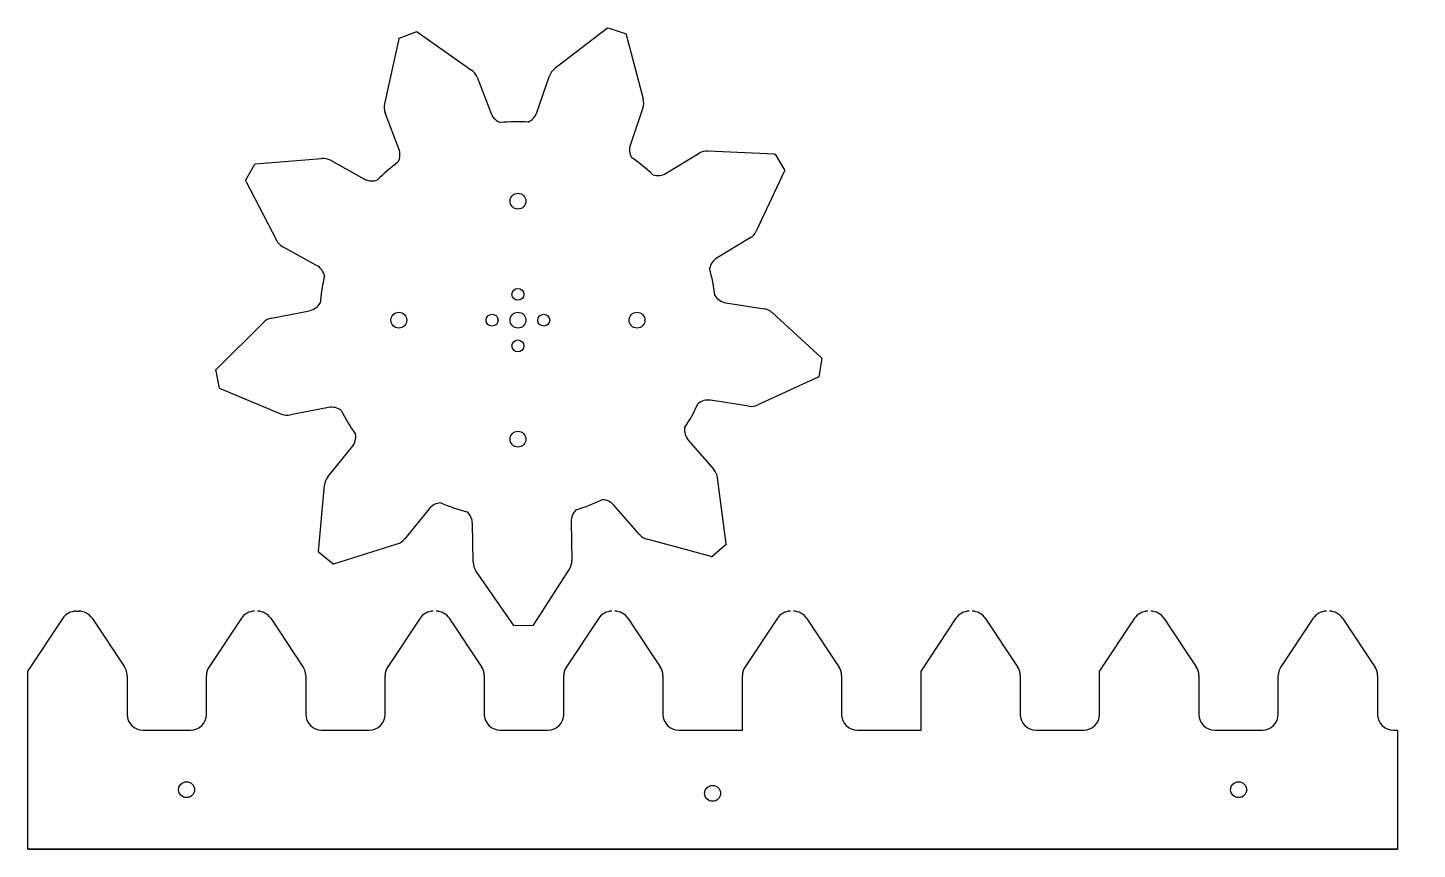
# Model space of a CAD drawing. Header units: centimetres. Extents: x 27.6 to 62.6, y 0.1 to 20.8.
import ezdxf

# ---------------------------------------------------------------- set-up
doc = ezdxf.new("R2010")
doc.units = ezdxf.units.CM

# ---------------------------------------------------------------- blocks, each defined once
blk = doc.blocks.new('*U11')
blk.add_circle((0, 0), 0.15)
blk = doc.blocks.new('*U12')
at = {"color": 0, "linetype": 'ByBlock', "lineweight": -2, "transparency": 16777216}
blk.add_blockref('*U11', (41.641, 15.165), dxfattribs=at)
for p, rotation in [((40.991, 14.515), 90), ((42.291, 14.515), 270.0000000000001), ((41.641, 13.865), 180)]:
    blk.add_blockref('*U11', p, dxfattribs=dict(at, rotation=rotation))
blk = doc.blocks.new('*U16')
blk.add_circle((0, 0), 0.2)
blk = doc.blocks.new('*U17')
at = {"color": 0, "linetype": 'ByBlock', "lineweight": -2, "transparency": 16777216}
blk.add_blockref('*U16', (39.977, 17.045), dxfattribs=at)
for p, rotation in [((36.977, 14.045), 90), ((42.977, 14.045), 270), ((39.977, 11.045), 180)]:
    blk.add_blockref('*U16', p, dxfattribs=dict(at, rotation=rotation))

msp = doc.modelspace()

# ---------------------------------------------------------------- linework, layer by layer
for p, q in [((36.981, 20.551), (37.427, 20.723)), ((37.441, 20.712), (37.427, 20.723)), ((37.441, 20.712), (38.808, 19.748)), ((42.235, 20.804), (40.906, 19.787)), ((42.235, 20.804), (42.249, 20.814)), ((42.249, 20.814), (42.701, 20.659)), ((42.706, 20.642), (42.701, 20.659)), ((36.977, 20.533), (36.612, 18.901)), ((36.977, 20.533), (36.981, 20.551)), ((42.706, 20.642), (43.133, 19.025)), ((40.456, 18.679), (40.771, 19.6)), ((38.95, 19.566), (39.3, 18.657)), ((36.979, 17.762), (36.629, 18.671)), ((43.124, 18.794), (42.809, 17.873)), ((33.363, 17.382), (35.03, 17.521)), ((43.708, 17.147), (44.542, 17.65)), ((46.437, 17.631), (44.766, 17.706)), ((46.437, 17.631), (46.454, 17.63)), ((46.454, 17.63), (46.701, 17.22)), ((33.114, 16.962), (33.345, 17.38)), ((33.363, 17.382), (33.345, 17.38)), ((35.256, 17.473), (36.108, 17.002)), ((46.694, 17.205), (45.981, 15.691)), ((46.694, 17.205), (46.701, 17.22)), ((33.122, 16.946), (33.114, 16.962)), ((33.122, 16.946), (33.892, 15.461)), ((45.826, 15.52), (44.992, 15.017)), ((34.906, 14.825), (34.053, 15.296)), ((35.021, 14.109), (35.003, 13.953)), ((33.771, 13.496), (34.727, 13.683)), ((45.215, 13.883), (46.177, 13.732)), ((32.38, 12.209), (33.567, 13.388)), ((47.616, 12.499), (46.385, 13.631)), ((47.629, 12.487), (47.555, 12.015)), ((47.616, 12.499), (47.629, 12.487)), ((32.38, 12.209), (32.367, 12.197)), ((32.459, 11.728), (32.367, 12.197)), ((47.539, 12.008), (46.02, 11.306)), ((47.539, 12.008), (47.555, 12.015)), ((32.475, 11.721), (32.459, 11.728)), ((32.475, 11.721), (34.02, 11.078)), ((35.205, 11.242), (34.249, 11.055)), ((45.792, 11.274), (44.83, 11.425)), ((35.19, 9.495), (35.802, 10.252)), ((44.271, 10.413), (44.911, 9.679)), ((45.221, 7.81), (45.005, 9.469)), ((34.951, 7.615), (35.104, 9.281)), ((43.036, 8.045), (42.396, 8.779)), ((37.737, 8.69), (37.126, 7.932)), ((38.849, 7.342), (38.831, 8.316)), ((41.318, 8.363), (41.336, 7.389)), ((35.338, 7.302), (36.935, 7.803)), ((44.846, 7.483), (43.232, 7.922)), ((45.223, 7.793), (44.863, 7.478)), ((45.221, 7.81), (45.223, 7.793)), ((34.951, 7.615), (34.95, 7.597)), ((35.322, 7.297), (34.95, 7.597)), ((44.846, 7.483), (44.863, 7.478)), ((35.338, 7.302), (35.322, 7.297)), ((39.875, 5.748), (38.92, 7.122)), ((40.372, 5.758), (41.274, 7.167)), ((28.844, 6.108), (28.916, 6.108)), ((28.511, 5.93), (27.63, 4.608)), ((29.248, 5.93), (30.062, 4.709)), ((33.011, 5.93), (32.197, 4.709)), ((33.748, 5.93), (34.562, 4.709)), ((37.511, 5.93), (36.697, 4.709)), ((38.248, 5.93), (39.062, 4.709)), ((39.875, 5.748), (40.372, 5.758)), ((42.011, 5.93), (41.197, 4.709)), ((42.748, 5.93), (43.562, 4.709)), ((46.511, 5.93), (45.697, 4.709)), ((47.248, 5.93), (48.062, 4.709)), ((51.011, 5.93), (50.13, 4.608)), ((51.748, 5.93), (52.562, 4.709)), ((55.511, 5.93), (54.63, 4.608)), ((56.248, 5.93), (57.062, 4.709)), ((60.011, 5.93), (59.197, 4.709)), ((60.748, 5.93), (61.562, 4.709)), ((27.63, 3.108), (27.63, 4.608)), ((50.13, 3.108), (50.13, 4.608)), ((54.63, 3.508), (54.63, 4.608)), ((30.13, 4.487), (30.13, 3.508)), ((32.13, 3.508), (32.13, 4.487)), ((34.63, 4.487), (34.63, 3.508)), ((36.63, 3.508), (36.63, 4.487)), ((39.13, 4.487), (39.13, 3.508)), ((41.13, 3.508), (41.13, 4.487)), ((43.63, 4.487), (43.63, 3.508)), ((45.63, 3.108), (45.63, 4.487)), ((48.13, 4.487), (48.13, 3.508)), ((52.63, 4.487), (52.63, 3.508)), ((57.13, 4.487), (57.13, 3.508)), ((59.13, 3.508), (59.13, 4.487)), ((61.63, 4.487), (61.63, 3.508)), ((27.63, 0.108), (27.63, 3.108)), ((30.53, 3.108), (31.73, 3.108)), ((35.03, 3.108), (36.23, 3.108)), ((39.53, 3.108), (40.73, 3.108)), ((44.03, 3.108), (45.63, 3.108)), ((48.53, 3.108), (50.13, 3.108)), ((53.03, 3.108), (54.23, 3.108)), ((57.53, 3.108), (58.73, 3.108)), ((62.03, 3.108), (62.13, 3.108)), ((62.13, 3.108), (62.13, 0.108)), ((27.63, 0.108), (62.13, 0.108)), ((62.13, 0.108), (27.63, 0.108)), ((27.63, 0.108), (27.63, 0.108)), ((62.63, 0.108), (62.63, 0.108))]:
    msp.add_line(p, q)
for centre in [(39.977, 13.445), (31.63, 1.608), (58.13, 1.608), (44.88, 1.516)]:
    msp.add_circle(centre, 0.2)
for centre, radius, start, end in [((38.578, 19.422), 0.398, 21.0896, 54.7797), ((41.148, 19.471), 0.398, 127.3995, 161.0896), ((37, 18.814), 0.398, 167.3995, 201.0896), ((42.748, 18.923), 0.398, 341.0896, 14.7797), ((39.671, 18.8), 0.398, 201.0896, 250.3076), ((40.079, 18.808), 0.398, 291.8715, 341.0896), ((39.977, 13.445), 5, 87.1306, 95.0485), ((43.185, 17.744), 0.398, 161.0896, 210.3076), ((35.063, 17.125), 0.398, 61.0896, 94.7797), ((36.608, 17.619), 0.398, 331.8715, 21.0896), ((39.977, 13.445), 5, 47.1306, 55.0485), ((44.748, 17.309), 0.398, 87.3995, 121.0896), ((39.977, 13.445), 5, 127.1306, 135.0485), ((36.3, 17.351), 0.398, 241.0896, 290.3076), ((43.503, 17.488), 0.398, 251.8715, 301.0896), ((34.246, 15.644), 0.398, 207.3995, 241.0896), ((45.621, 15.861), 0.398, 301.0896, 334.7797), ((34.713, 14.477), 0.398, 11.8715, 61.0896), ((45.198, 14.676), 0.398, 121.0896, 170.3076), ((39.977, 13.445), 5, 7.1306, 15.0485), ((39.977, 13.445), 5, 167.1306, 172.3676), ((45.276, 14.276), 0.398, 211.8715, 261.0896), ((34.65, 14.074), 0.398, 281.0896, 330.3076), ((39.977, 13.445), 5, 174.1709, 175.0485), ((46.115, 13.339), 0.398, 47.3995, 81.0896), ((33.847, 13.105), 0.398, 101.0896, 134.7797), ((35.282, 10.852), 0.398, 51.8715, 101.0896), ((39.977, 13.445), 5, 327.1306, 335.0485), ((44.768, 11.032), 0.398, 81.0896, 130.3076), ((45.853, 11.668), 0.398, 261.0896, 294.7797), ((34.173, 11.445), 0.398, 247.3995, 281.0896), ((39.977, 13.445), 5, 207.1306, 215.0485), ((35.492, 10.502), 0.398, 321.0896, 10.3076), ((44.571, 10.675), 0.398, 171.8715, 221.0896), ((35.5, 9.245), 0.398, 141.0896, 174.7797), ((44.611, 9.418), 0.398, 7.3995, 41.0896), ((38.047, 8.44), 0.398, 91.8715, 141.0896), ((39.977, 13.445), 5, 247.1306, 255.0485), ((39.977, 13.445), 5, 287.1306, 295.0485), ((42.096, 8.517), 0.398, 41.0896, 90.3076), ((38.433, 8.308), 0.398, 1.0896, 50.3076), ((41.716, 8.37), 0.398, 131.8715, 181.0896), ((36.816, 8.182), 0.398, 287.3995, 321.0896), ((43.336, 8.306), 0.398, 221.0896, 254.7797), ((40.938, 7.382), 0.398, 327.3995, 1.0896), ((39.247, 7.349), 0.398, 181.0896, 214.7797), ((28.844, 5.708), 0.4, 90, 146.3099), ((28.916, 5.708), 0.4, 33.6901, 90), ((33.344, 5.708), 0.4, 90, 146.3099), ((33.416, 5.708), 0.4, 33.6901, 90), ((37.844, 5.708), 0.4, 90, 146.3099), ((37.916, 5.708), 0.4, 33.6901, 90), ((42.344, 5.708), 0.4, 90, 146.3099), ((42.416, 5.708), 0.4, 33.6901, 90), ((46.844, 5.708), 0.4, 90, 146.3099), ((46.916, 5.708), 0.4, 33.6901, 90), ((51.344, 5.708), 0.4, 90, 146.3099), ((51.416, 5.708), 0.4, 33.6901, 90), ((55.844, 5.708), 0.4, 90, 146.3099), ((55.916, 5.708), 0.4, 33.6901, 90), ((60.344, 5.708), 0.4, 90, 146.3099), ((60.416, 5.708), 0.4, 33.6901, 90), ((29.73, 4.487), 0.4, 0, 33.6901), ((32.53, 4.487), 0.4, 146.3099, 180), ((34.23, 4.487), 0.4, 0, 33.6901), ((37.03, 4.487), 0.4, 146.3099, 180), ((38.73, 4.487), 0.4, 0, 33.6901), ((41.53, 4.487), 0.4, 146.3099, 180), ((43.23, 4.487), 0.4, 0, 33.6901), ((46.03, 4.487), 0.4, 146.3099, 180), ((47.73, 4.487), 0.4, 0, 33.6901), ((52.23, 4.487), 0.4, 0, 33.6901), ((56.73, 4.487), 0.4, 0, 33.6901), ((59.53, 4.487), 0.4, 146.3099, 180), ((61.23, 4.487), 0.4, 0, 33.6901), ((30.53, 3.508), 0.4, 180, 270), ((31.73, 3.508), 0.4, 270, 0), ((35.03, 3.508), 0.4, 180, 270), ((36.23, 3.508), 0.4, 270, 0), ((39.53, 3.508), 0.4, 180, 270), ((40.73, 3.508), 0.4, 270, 0), ((44.03, 3.508), 0.4, 180, 270), ((48.53, 3.508), 0.4, 180, 270), ((53.03, 3.508), 0.4, 180, 270), ((54.23, 3.508), 0.4, 270, 0), ((57.53, 3.508), 0.4, 180, 270), ((58.73, 3.508), 0.4, 270, 0), ((62.03, 3.508), 0.4, 180, 270)]:
    msp.add_arc(centre, radius, start, end)

# ---------------------------------------------------------------- block references
for name, p in [('*U17', (0, -0.6)), ('*U12', (-1.664, -1.071))]:
    msp.add_blockref(name, p)

doc.saveas('drawing.dxf')
